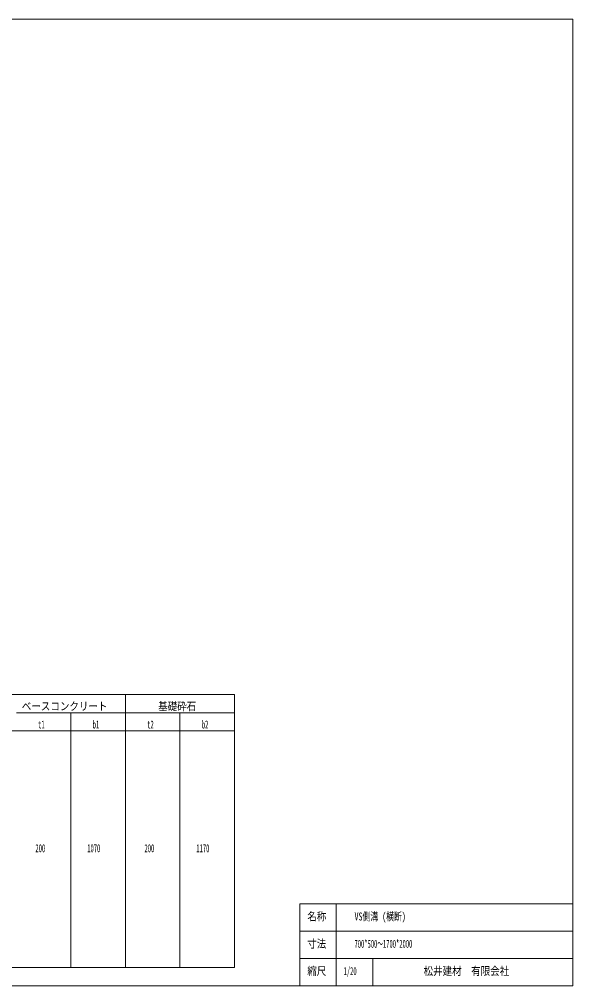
# Model space of a CAD drawing. Units: millimetres, scale not verified. Extents: x 255 to 7715, y 190 to 5500.
# Drawn here: x 4671 to 7715, y 190 to 5500 of the extents above; entities that cross this region are included whole.
import ezdxf
from ezdxf.enums import TextEntityAlignment as Align

# ---------------------------------------------------------------- set-up
doc = ezdxf.new("R2010")
doc.units = ezdxf.units.MM
doc.header["$LTSCALE"] = 10
doc.layers.add('1', color=7, linetype='Continuous', lineweight=18)
doc.styles.add('ＭＳ ゴシック', font='')
doc.styles.get('ＭＳ ゴシック').set_extended_font_data('MS Gothic')

msp = doc.modelspace()

# ---------------------------------------------------------------- linework, layer by layer
at = {"layer": '1'}
for p, q in [((7715, 5500), (255, 5500)), ((7715, 190), (7715, 5500)), ((455, 1790), (5855, 1790)), ((5855, 1790), (455, 1790)), ((5255, 1790), (5255, 1690)), ((5855, 690), (5855, 1790)), ((5855, 290), (5855, 1790)), ((4655, 1690), (5255, 1690)), ((4955, 1690), (4955, 690)), ((5255, 1690), (5855, 1690)), ((5255, 690), (5255, 1690)), ((5555, 1690), (5555, 690)), ((455, 1590), (5855, 1590)), ((455, 1590), (5855, 1590)), ((4955, 490), (4955, 690)), ((5255, 690), (5255, 490)), ((5555, 490), (5555, 690)), ((6215, 640), (7715, 640)), ((6215, 640), (6215, 190)), ((6415, 640), (6415, 190)), ((4955, 490), (4955, 390)), ((5255, 390), (5255, 490)), ((5555, 490), (5555, 390)), ((6215, 490), (7715, 490)), ((4955, 390), (4955, 290)), ((5255, 390), (5255, 290)), ((5555, 390), (5555, 290)), ((6215, 340), (7715, 340)), ((6615, 340), (6615, 190)), ((455, 290), (5855, 290)), ((255, 190), (7715, 190))]:
    msp.add_line(p, q, dxfattribs=at)

# ---------------------------------------------------------------- texts
at = {"layer": '1', "style": 'ＭＳ ゴシック'}
for s, width, p in [('基礎砕石', 0.85, (5435, 1690)), ('ベースコンクリート', 0.85, (4685, 1690)), ('b1', 0.5, (5075, 1590)), ('t2', 0.5, (5375, 1590)), ('b2', 0.5, (5675, 1590)), ('t1', 0.5, (4775, 1590)), ('200', 0.5, (4760, 910)), ('1070', 0.5, (5045, 910)), ('200', 0.5, (5360, 910)), ('1170', 0.5, (5645, 910)), ('名称', 0.85, (6255, 535)), ('VS側溝 (横断)', 0.7, (6515, 535)), ('寸法', 0.85, (6255, 385)), ('700*500～1700*2000', 0.5, (6515, 385)), ('縮尺', 0.85, (6255, 235)), ('1/20', 0.5, (6455, 235)), ('松井建材\u3000有限会社', 0.85, (6895, 235))]:
    msp.add_text(s, height=43.99, dxfattribs=dict(at, width=width)).set_placement(p, align=Align.BOTTOM_LEFT)

doc.saveas('drawing.dxf')
